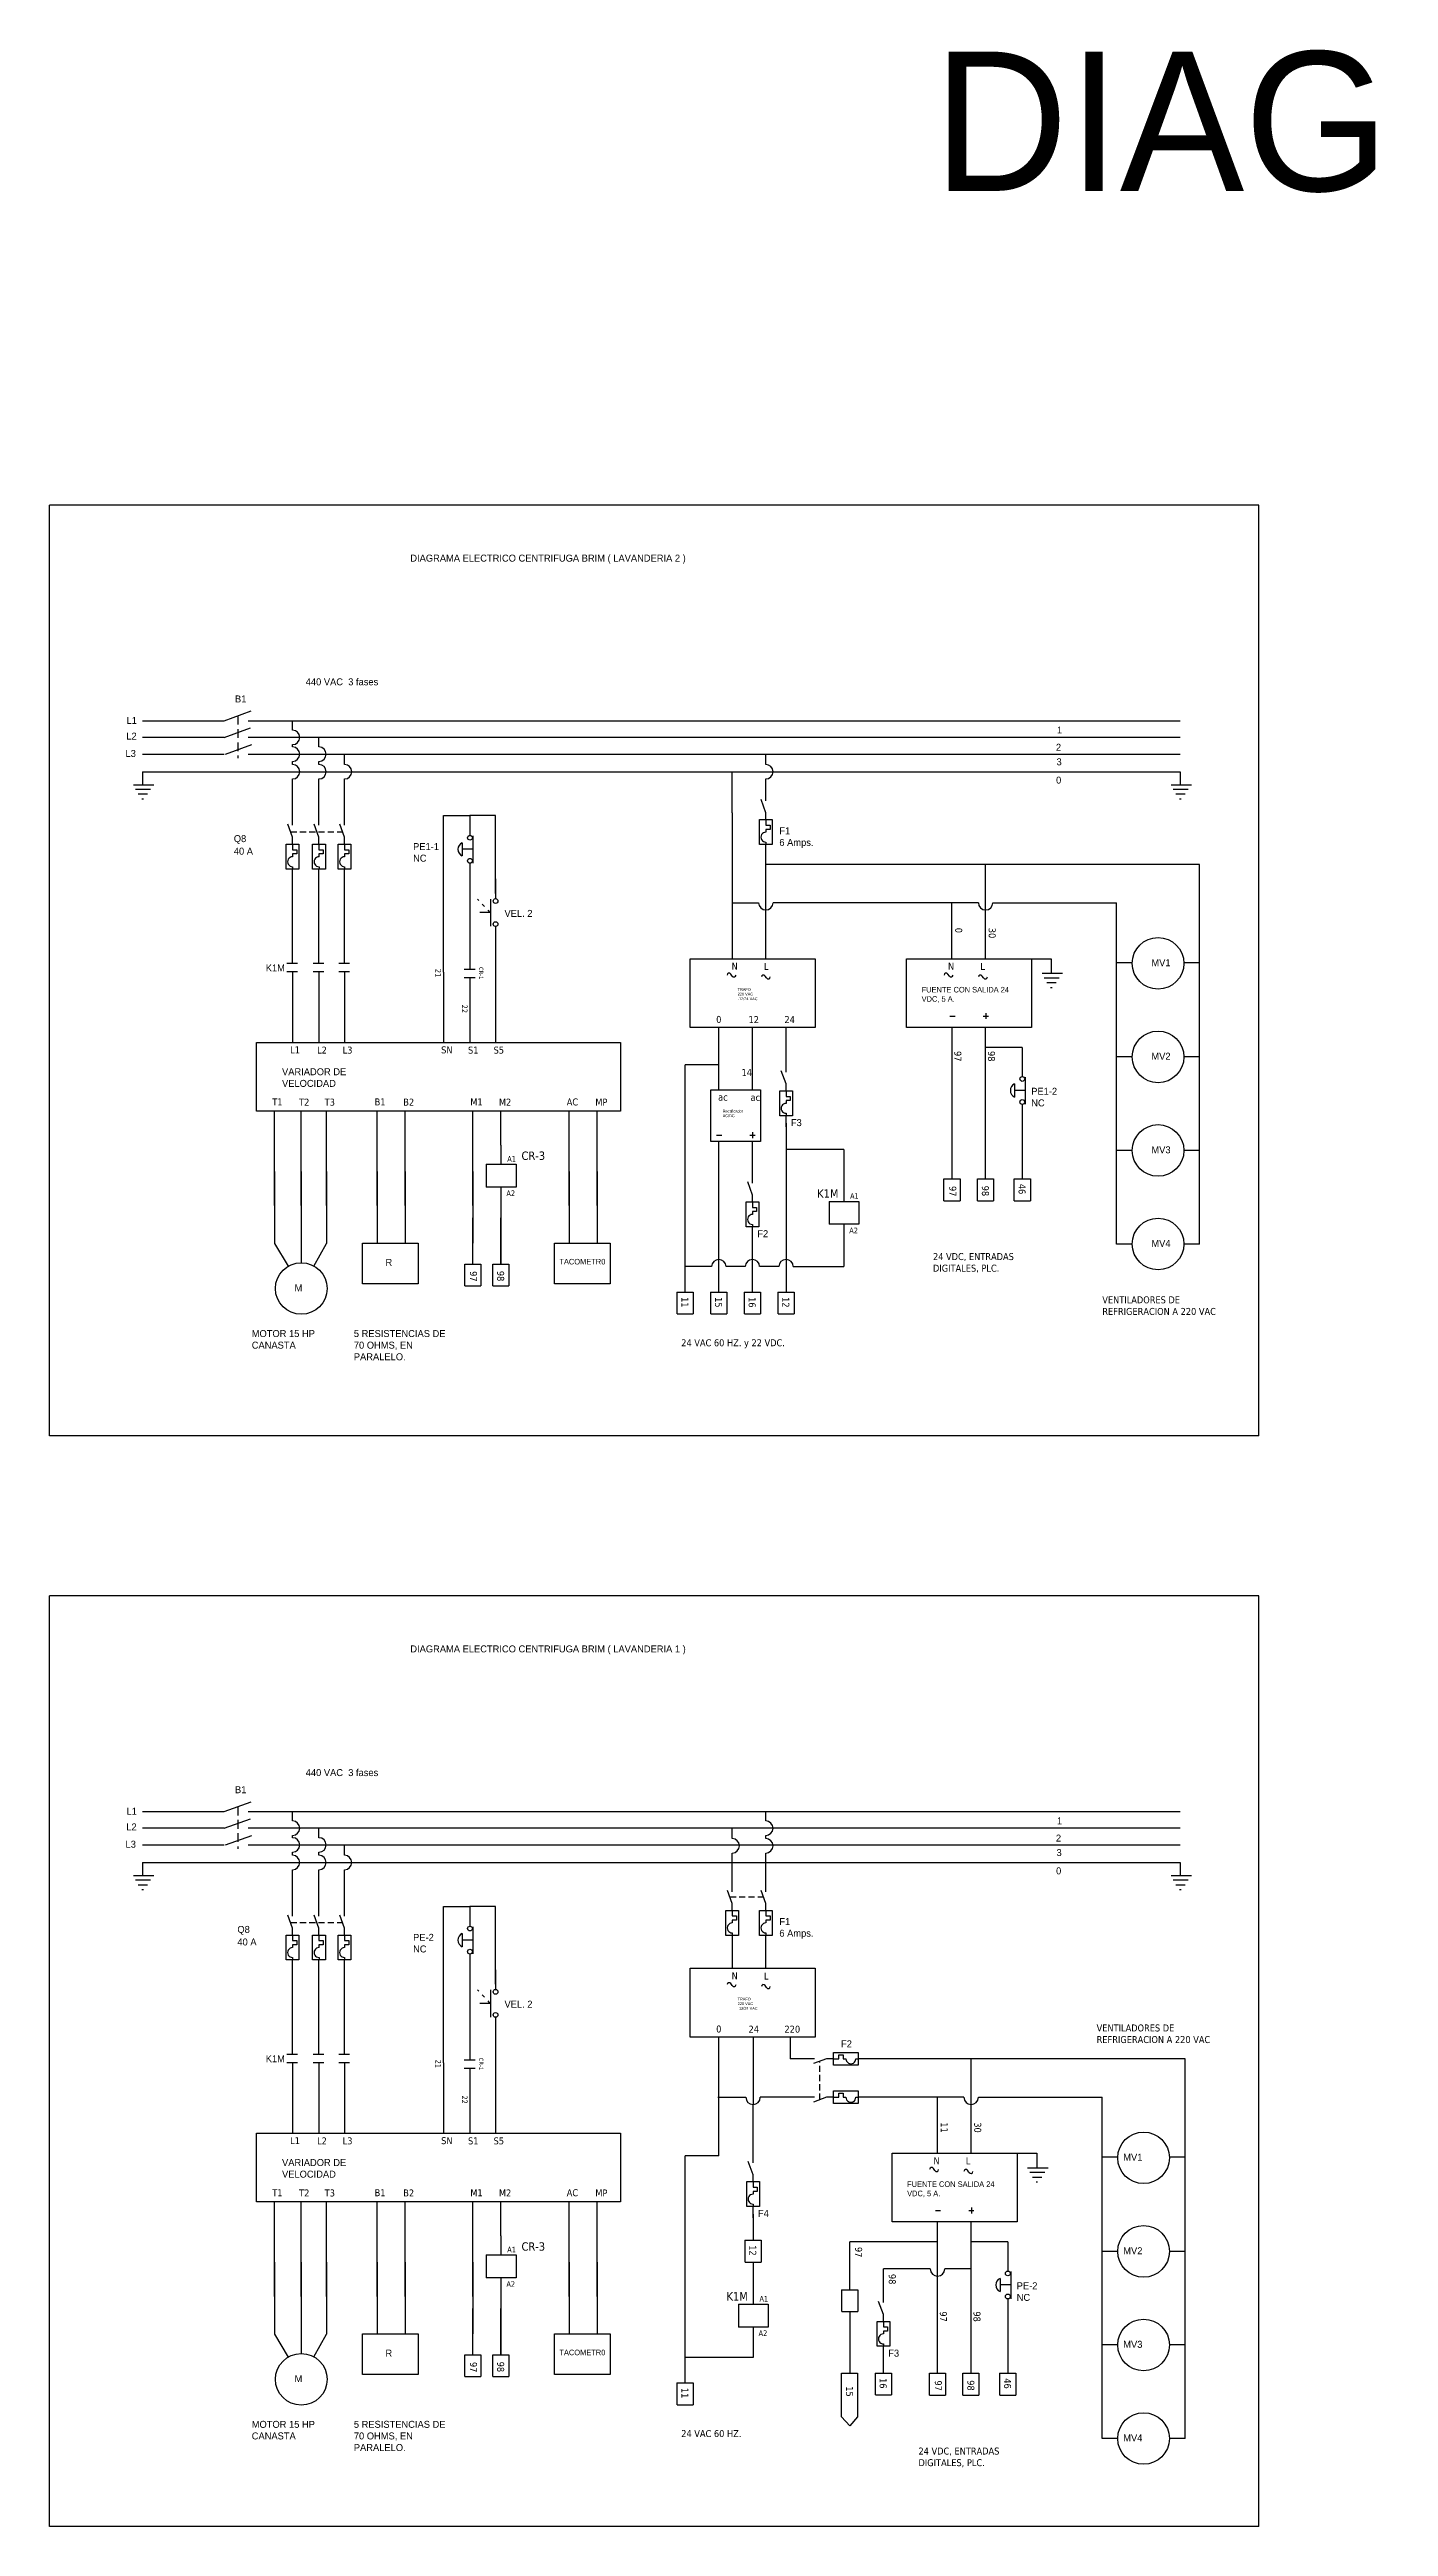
# Model space of a CAD drawing. Header units: millimetres. Extents: x 4746 to 6274, y 4328 to 5217.
# Drawn here: x 4746 to 5227, y 4328 to 5217 of the extents above; entities that cross this region are included whole.
import ezdxf
from ezdxf.enums import TextEntityAlignment as Align

# ---------------------------------------------------------------- set-up
doc = ezdxf.new("R2010")
doc.units = ezdxf.units.MM
doc.linetypes.add('ACAD_ISO03W100', pattern=[30, 12, -18])
doc.linetypes.add('LÍNEAS_OCULTAS2', pattern=[4.7625, 3.175, -1.5875])
doc.layers.add('0 @ 1', color=7, linetype='Continuous')
doc.layers.add('Capa1', color=7, linetype='LÍNEAS_OCULTAS2')
doc.styles.add('Tahoma', font='tahoma.ttf')

# ---------------------------------------------------------------- blocks, each defined once
blk = doc.blocks.new('*U23')
at = {"linetype": 'Continuous'}
for p, q in [((-1.5, 1.92), (-1.5, -1.92)), ((1.5, 1.92), (1.5, -1.92))]:
    blk.add_line(p, q, dxfattribs=at)
at = {"style": 'Tahoma'}
for tag, p in [('Descripción', (0, 8.73)), ('Diseñador de referencia', (-0.18, 3.37))]:
    blk.add_attdef(tag, text='', height=1.5, dxfattribs=at).set_placement(p, align=Align.CENTER)
at = {"linetype": 'Continuous', "style": 'Tahoma', "flags": 8}
blk.add_attdef('Terminal 1', text='', height=1.5, dxfattribs=at).set_placement((-3.17, -0.8), align=Align.TOP_RIGHT)
blk.add_attdef('Terminal 2', text='', height=1.5, dxfattribs=at).set_placement((3.17, -0.8), align=Align.TOP_LEFT)

msp = doc.modelspace()

# ---------------------------------------------------------------- linework, layer by layer
for p, q in [((4746.4, 4719.65), (4746.4, 5053.65)), ((5180.19, 5053.65), (4746.4, 5053.65)), ((5180.19, 4719.65), (5180.19, 5053.65)), ((4809.09, 4976.25), (4818.77, 4979.78)), ((4779.79, 4976.25), (4809.09, 4976.25)), ((4809.09, 4970.25), (4779.79, 4970.25)), ((4809.09, 4970.25), (4818.49, 4973.67)), ((4817.7, 4976.25), (5152.02, 4976.25)), ((5152.02, 4970.25), (4817.7, 4970.25)), ((4833.57, 4972.85), (4833.57, 4976.25)), ((4843.06, 4966.85), (4843.06, 4970.25)), ((4779.79, 4964.25), (4809.09, 4964.25)), ((4809.52, 4964.27), (4818.92, 4967.69)), ((4817.7, 4964.25), (5152.02, 4964.25)), ((4833.57, 4966.85), (4833.57, 4967.66)), ((4833.57, 4960.54), (4833.57, 4961.66)), ((4843.06, 4960.54), (4843.06, 4961.66)), ((4852.23, 4960.54), (4852.23, 4964.25)), ((5003.37, 4960.54), (5003.37, 4964.25)), ((4776.51, 4953.28), (4783.82, 4953.28)), ((4777.28, 4951.69), (4782.64, 4951.69)), ((4779.79, 4957.95), (5152.02, 4957.95)), ((4779.79, 4957.95), (4779.79, 4953.28)), ((4833.57, 4938.74), (4833.57, 4955.35)), ((4843.06, 4938.74), (4843.06, 4955.35)), ((4852.23, 4938.74), (4852.23, 4955.35)), ((4991.32, 4955.05), (4991.32, 4957.95)), ((4991.32, 4947.47), (4991.32, 4955.05)), ((5003.37, 4947.47), (5003.37, 4955.35)), ((5148.74, 4953.28), (5156.05, 4953.28)), ((5149.51, 4951.69), (5154.87, 4951.69)), ((5152.02, 4957.95), (5152.02, 4953.28)), ((4778.24, 4949.96), (4781.55, 4949.96)), ((4779.55, 4948.24), (4780.1, 4948.24)), ((4991.32, 4943.22), (4991.32, 4947.92)), ((4991.32, 4943.22), (4991.32, 4890.82)), ((5003.37, 4943.22), (5001.66, 4947.92)), ((5003.37, 4940.75), (5003.37, 4943.25)), ((5150.47, 4949.96), (5153.78, 4949.96)), ((5151.78, 4948.24), (5152.33, 4948.24)), ((4833.57, 4934.4), (4831.86, 4939.1)), ((4833.57, 4931.9), (4833.57, 4934.4)), ((4843.06, 4934.4), (4841.35, 4939.1)), ((4843.06, 4931.9), (4843.06, 4934.4)), ((4852.24, 4934.4), (4850.53, 4939.1)), ((4852.24, 4931.9), (4852.24, 4934.4)), ((4887.75, 4942.19), (4897.21, 4942.19)), ((4887.75, 4885.99), (4887.75, 4942.19)), ((4897.21, 4942.19), (4897.21, 4935.09)), ((4906.41, 4942.19), (4897.21, 4942.19)), ((4898.24, 4934.89), (4898.24, 4925.16)), ((4906.41, 4914.27), (4906.41, 4942.19)), ((5003.37, 4940.75), (5003.37, 4938.75)), ((5003.37, 4938.75), (5004.87, 4938.75)), ((5003.37, 4937.25), (5003.37, 4936.24)), ((5004.87, 4937.25), (5003.37, 4937.25)), ((5004.87, 4938.75), (5004.87, 4937.25)), ((4833.57, 4931.93), (4833.57, 4929.93)), ((4833.57, 4929.93), (4835.07, 4929.93)), ((4833.57, 4928.43), (4833.57, 4927.41)), ((4835.07, 4928.43), (4833.57, 4928.43)), ((4835.07, 4929.93), (4835.07, 4928.43)), ((4843.06, 4928.43), (4843.05, 4927.41)), ((4843.06, 4931.93), (4843.06, 4929.93)), ((4843.06, 4929.93), (4844.56, 4929.93)), ((4844.56, 4928.43), (4843.06, 4928.43)), ((4844.56, 4929.93), (4844.56, 4928.43)), ((4852.23, 4931.93), (4852.23, 4929.93)), ((4852.23, 4929.93), (4853.73, 4929.93)), ((4852.23, 4928.43), (4852.23, 4927.41)), ((4853.73, 4928.43), (4852.23, 4928.43)), ((4853.73, 4929.93), (4853.73, 4928.43)), ((4894.43, 4932.47), (4894.43, 4927.71)), ((4898.19, 4930.09), (4894.43, 4930.09)), ((4897.21, 4925.09), (4897.21, 4916.59)), ((5003.38, 4932.68), (5003.38, 4931.8)), ((5003.38, 4890.82), (5003.38, 4931.8)), ((4833.59, 4923.86), (4833.59, 4922.97)), ((4833.59, 4889.07), (4833.59, 4922.97)), ((4843.06, 4889.07), (4843.06, 4922.97)), ((4843.07, 4923.86), (4843.07, 4922.97)), ((4852.25, 4923.86), (4852.25, 4922.97)), ((4852.25, 4889.07), (4852.25, 4922.97)), ((4897.21, 4916.59), (4897.21, 4907.15)), ((4906.41, 4919.49), (4906.41, 4912.39)), ((5158.97, 4924.7), (5003.37, 4924.7)), ((5082.22, 4890.82), (5082.22, 4924.7)), ((5158.97, 4788.43), (5158.97, 4924.7)), ((4897.21, 4907.15), (4897.21, 4894.31)), ((4904.52, 4907.39), (4900.76, 4907.39)), ((4904.57, 4912.19), (4904.57, 4902.46)), ((4991.32, 4910.91), (5000.78, 4910.91)), ((5070.15, 4910.91), (5005.97, 4910.91)), ((5070.15, 4890.82), (5070.15, 4910.91)), ((5079.62, 4910.91), (5070.15, 4910.91)), ((5084.81, 4910.91), (5129.2, 4910.91)), ((5129.2, 4788.43), (5129.2, 4910.91)), ((4906.41, 4902.39), (4906.41, 4893.89)), ((4897.21, 4894.31), (4897.21, 4886.96)), ((4906.41, 4893.89), (4906.41, 4885.99)), ((5098.59, 4890.82), (5105.77, 4890.82)), ((5105.77, 4890.82), (5105.77, 4885.59)), ((5134.83, 4889.37), (5129.2, 4889.37)), ((5158.97, 4889.37), (5153.34, 4889.37)), ((4833.59, 4886.07), (4833.59, 4860.79)), ((4843.06, 4886.07), (4843.06, 4860.79)), ((4852.25, 4886.07), (4852.25, 4860.79)), ((4887.75, 4885.99), (4887.75, 4860.79)), ((4897.21, 4883.96), (4897.21, 4873.15)), ((4906.41, 4885.99), (4906.41, 4860.79)), ((4991.34, 4884.62), (4990.81, 4885.33)), ((5003.64, 4883.91), (5003.11, 4884.62)), ((5069.2, 4884.62), (5068.67, 4885.33)), ((5081.5, 4883.91), (5080.97, 4884.62)), ((5102.49, 4885.59), (5109.8, 4885.59)), ((5103.26, 4884), (5108.62, 4884)), ((5104.21, 4882.28), (5107.53, 4882.28)), ((5105.53, 4880.55), (5106.08, 4880.55)), ((4897.21, 4873.15), (4897.21, 4860.79)), ((4986.5, 4843.81), (4986.5, 4866.17)), ((4998.56, 4843.81), (4998.56, 4866.17)), ((5010.63, 4854.14), (5010.63, 4866.17)), ((5069.39, 4870.25), (5071.25, 4870.25)), ((5070.16, 4845.07), (5070.16, 4866.17)), ((5081.36, 4870.25), (5083.22, 4870.25)), ((5082.21, 4845.07), (5082.21, 4866.17)), ((5082.29, 4871.33), (5082.29, 4869.22)), ((5010.63, 4850.13), (5010.63, 4854.14)), ((5095.37, 4858.98), (5082.21, 4858.98)), ((5095.37, 4858.98), (5095.37, 4848.54)), ((5134.83, 4855.59), (5129.2, 4855.59)), ((5158.97, 4855.59), (5153.34, 4855.59)), ((4974.45, 4771.17), (4974.42, 4852.71)), ((4986.5, 4852.71), (4974.42, 4852.71)), ((5010.63, 4845.89), (5008.92, 4850.58)), ((5010.63, 4843.41), (5010.63, 4845.91)), ((5070.16, 4811.83), (5070.16, 4845.07)), ((5082.22, 4811.83), (5082.21, 4845.07)), ((5092.59, 4845.92), (5092.59, 4841.16)), ((5096.4, 4848.34), (5096.4, 4838.61)), ((4827.14, 4802.21), (4827.14, 4836.14)), ((4836.63, 4802.21), (4836.63, 4836.14)), ((4845.81, 4802.21), (4845.81, 4836.14)), ((4863.89, 4802.21), (4863.89, 4836.14)), ((4873.99, 4802.21), (4873.99, 4836.14)), ((4898.21, 4802.21), (4898.21, 4836.14)), ((4908.31, 4823.93), (4908.31, 4836.14)), ((4932.79, 4802.21), (4932.79, 4836.14)), ((4942.89, 4802.21), (4942.89, 4836.14)), ((5010.63, 4843.41), (5010.63, 4841.41)), ((5010.63, 4841.41), (5012.13, 4841.41)), ((5010.63, 4839.91), (5010.63, 4838.9)), ((5012.13, 4839.91), (5010.63, 4839.91)), ((5012.13, 4841.41), (5012.13, 4839.91)), ((5096.35, 4843.54), (5092.59, 4843.54)), ((5095.37, 4838.54), (5095.37, 4811.83)), ((4985.66, 4827.48), (4987.52, 4827.48)), ((4997.63, 4827.48), (4999.48, 4827.48)), ((4998.56, 4828.55), (4998.56, 4826.45)), ((5010.63, 4830.45), (5010.63, 4834.46)), ((5010.63, 4831.75), (5010.63, 4771.17)), ((5010.64, 4835.34), (5010.64, 4834.46)), ((4908.31, 4823.93), (4908.31, 4817.08)), ((4986.51, 4771.17), (4986.48, 4825.23)), ((4998.56, 4814.27), (4998.56, 4825.23)), ((5031.31, 4822.38), (5010.63, 4822.38)), ((5031.31, 4822.38), (5031.31, 4810.59)), ((5134.83, 4822.01), (5129.2, 4822.01)), ((5158.97, 4822.01), (5153.34, 4822.01)), ((4827.14, 4814.51), (4827.14, 4788.64)), ((4836.63, 4814.51), (4836.63, 4788.64)), ((4845.81, 4814.51), (4845.81, 4788.64)), ((4863.89, 4814.51), (4863.89, 4788.78)), ((4873.99, 4814.51), (4873.99, 4788.78)), ((4898.21, 4814.51), (4898.21, 4788.78)), ((4903.07, 4817.08), (4913.75, 4817.08)), ((4903.07, 4817.08), (4903.07, 4808.84)), ((4913.75, 4817.08), (4913.75, 4808.84)), ((4932.79, 4814.51), (4932.79, 4788.78)), ((4942.89, 4814.51), (4942.89, 4788.78)), ((4998.56, 4806.02), (4996.85, 4810.72)), ((4998.56, 4810.26), (4998.56, 4814.27)), ((5031.31, 4810.59), (5031.31, 4803.74)), ((5067.28, 4811.83), (5072.96, 4811.83)), ((5067.28, 4803.99), (5067.28, 4811.83)), ((5067.28, 4811.83), (5073.04, 4811.83)), ((5073.04, 4811.83), (5073.04, 4803.99)), ((5079.27, 4811.83), (5085.03, 4811.83)), ((5079.27, 4803.99), (5079.27, 4811.83)), ((5079.27, 4811.83), (5085.03, 4811.83)), ((5085.03, 4811.83), (5085.03, 4803.99)), ((5092.42, 4811.83), (5098.18, 4811.83)), ((5092.49, 4803.99), (5092.49, 4811.83)), ((5092.49, 4811.83), (5098.26, 4811.83)), ((5098.26, 4811.83), (5098.26, 4803.99)), ((4913.75, 4808.84), (4903.07, 4808.84)), ((4908.31, 4808.84), (4908.31, 4801.98)), ((4908.31, 4801.98), (4908.31, 4781.26)), ((4998.56, 4803.55), (4998.56, 4806.05)), ((4998.56, 4803.55), (4998.56, 4801.55)), ((4998.56, 4801.55), (5000.06, 4801.55)), ((5000.06, 4801.55), (5000.06, 4800.05)), ((5026.08, 4803.74), (5036.76, 4803.74)), ((5026.08, 4803.74), (5026.08, 4795.5)), ((5036.76, 4803.74), (5036.76, 4795.5)), ((5067.28, 4803.99), (5073.04, 4803.99)), ((5079.27, 4803.99), (5085.03, 4803.99)), ((5092.49, 4803.99), (5098.26, 4803.99)), ((4898.21, 4781.26), (4898.21, 4797.89)), ((4908.32, 4781.26), (4908.32, 4797.89)), ((4998.56, 4800.05), (4998.56, 4799.03)), ((5000.06, 4800.05), (4998.56, 4800.05)), ((4998.56, 4790.59), (4998.56, 4794.6)), ((4998.57, 4771.17), (4998.56, 4793.25)), ((4998.57, 4795.47), (4998.57, 4794.59)), ((5036.76, 4795.5), (5026.08, 4795.5)), ((5031.31, 4795.5), (5031.31, 4788.65)), ((4827.14, 4788.64), (4832, 4780.43)), ((4836.63, 4788.64), (4836.66, 4781.72)), ((4841.24, 4780.53), (4845.81, 4788.64)), ((4858.65, 4788.78), (4878.58, 4788.78)), ((4858.65, 4774.15), (4858.65, 4788.78)), ((4878.58, 4788.78), (4878.58, 4774.15)), ((4927.55, 4788.78), (4947.48, 4788.78)), ((4927.55, 4774.15), (4927.55, 4788.78)), ((4947.48, 4788.78), (4947.48, 4774.15)), ((5031.31, 4788.65), (5031.31, 4780.31)), ((5134.83, 4788.43), (5129.2, 4788.43)), ((5158.97, 4788.43), (5153.34, 4788.43)), ((4878.58, 4774.15), (4858.65, 4774.15)), ((4895.33, 4781.26), (4901.02, 4781.26)), ((4895.33, 4773.43), (4895.33, 4781.26)), ((4895.33, 4781.26), (4901.09, 4781.26)), ((4901.09, 4781.26), (4901.09, 4773.43)), ((4905.37, 4781.26), (4911.13, 4781.26)), ((4905.37, 4773.43), (4905.37, 4781.26)), ((4905.37, 4781.26), (4911.13, 4781.26)), ((4911.13, 4781.26), (4911.13, 4773.43)), ((4947.48, 4774.15), (4927.55, 4774.15)), ((4983.91, 4780.31), (4974.45, 4780.31)), ((4995.97, 4780.31), (4989.09, 4780.31)), ((5008.03, 4780.31), (5001.16, 4780.31)), ((5013.22, 4780.31), (5031.31, 4780.31)), ((4895.33, 4773.43), (4901.09, 4773.43)), ((4905.37, 4773.43), (4911.13, 4773.43)), ((4971.49, 4771.17), (4977.25, 4771.17)), ((4971.56, 4763.33), (4971.56, 4771.17)), ((4971.56, 4771.17), (4977.32, 4771.17)), ((4977.32, 4771.17), (4977.32, 4763.33)), ((4983.54, 4771.17), (4989.31, 4771.17)), ((4983.62, 4763.33), (4983.62, 4771.17)), ((4983.62, 4771.17), (4989.38, 4771.17)), ((4989.38, 4771.17), (4989.38, 4763.33)), ((4995.6, 4771.17), (5001.37, 4771.17)), ((4995.68, 4763.33), (4995.68, 4771.17)), ((4995.68, 4771.17), (5001.44, 4771.17)), ((5001.44, 4771.17), (5001.44, 4763.33)), ((5007.68, 4771.17), (5013.44, 4771.17)), ((5007.75, 4763.33), (5007.75, 4771.17)), ((5007.75, 4771.17), (5013.51, 4771.17)), ((5013.51, 4771.17), (5013.51, 4763.33)), ((4971.56, 4763.33), (4977.32, 4763.33)), ((4983.62, 4763.33), (4989.38, 4763.33)), ((4995.68, 4763.33), (5001.44, 4763.33)), ((5007.75, 4763.33), (5013.51, 4763.33)), ((5180.19, 4719.65), (4746.4, 4719.65)), ((4746.4, 4328.17), (4746.4, 4662.17)), ((5180.19, 4662.17), (4746.4, 4662.17)), ((5180.19, 4328.17), (5180.19, 4662.17)), ((4809.09, 4584.77), (4818.77, 4588.29)), ((4779.79, 4584.77), (4809.09, 4584.77)), ((4809.09, 4578.77), (4779.79, 4578.77)), ((4809.09, 4578.77), (4818.49, 4582.19)), ((4817.7, 4584.77), (5152.02, 4584.77)), ((5152.02, 4578.77), (4817.7, 4578.77)), ((4833.57, 4581.36), (4833.57, 4584.77)), ((4843.06, 4575.36), (4843.06, 4578.77)), ((4991.3, 4575.06), (4991.3, 4578.77)), ((5003.37, 4581.36), (5003.37, 4584.77)), ((4779.79, 4572.77), (4809.09, 4572.77)), ((4809.52, 4572.78), (4818.92, 4576.2)), ((4817.7, 4572.77), (5152.02, 4572.77)), ((4833.57, 4575.36), (4833.57, 4576.17)), ((4833.57, 4569.06), (4833.57, 4570.17)), ((4843.06, 4569.06), (4843.06, 4570.17)), ((4852.23, 4569.06), (4852.23, 4572.77)), ((4991.3, 4555.99), (4991.3, 4569.87)), ((5003.37, 4575.06), (5003.37, 4576.17)), ((5003.37, 4555.99), (5003.37, 4569.87)), ((4776.51, 4561.79), (4783.82, 4561.79)), ((4779.79, 4566.46), (5152.02, 4566.46)), ((4779.79, 4566.46), (4779.79, 4561.79)), ((4833.57, 4547.25), (4833.57, 4563.87)), ((4843.06, 4547.25), (4843.06, 4563.87)), ((4852.23, 4547.25), (4852.23, 4563.87)), ((5148.74, 4561.79), (5156.05, 4561.79)), ((5152.02, 4566.46), (5152.02, 4561.79)), ((4777.28, 4560.2), (4782.64, 4560.2)), ((4778.24, 4558.48), (4781.55, 4558.48)), ((4779.55, 4556.76), (4780.1, 4556.76)), ((4991.3, 4551.74), (4989.59, 4556.44)), ((4991.3, 4549.27), (4991.3, 4551.77)), ((5003.37, 4551.74), (5001.66, 4556.44)), ((5003.37, 4549.27), (5003.37, 4551.77)), ((5149.51, 4560.2), (5154.87, 4560.2)), ((5150.47, 4558.48), (5153.78, 4558.48)), ((5151.78, 4556.76), (5152.33, 4556.76)), ((4833.57, 4542.91), (4831.86, 4547.61)), ((4833.57, 4540.41), (4833.57, 4542.91)), ((4843.06, 4542.91), (4841.35, 4547.61)), ((4843.06, 4540.41), (4843.06, 4542.91)), ((4852.24, 4542.91), (4850.53, 4547.61)), ((4852.24, 4540.41), (4852.24, 4542.91)), ((4887.75, 4550.7), (4897.21, 4550.7)), ((4887.75, 4494.51), (4887.75, 4550.7)), ((4897.21, 4550.7), (4897.21, 4543.61)), ((4906.41, 4550.7), (4897.21, 4550.7)), ((4898.24, 4543.41), (4898.24, 4533.68)), ((4906.41, 4522.79), (4906.41, 4550.7)), ((4991.3, 4549.27), (4991.3, 4547.27)), ((4991.3, 4547.27), (4992.8, 4547.27)), ((4991.3, 4545.77), (4991.3, 4544.75)), ((4992.8, 4545.77), (4991.3, 4545.77)), ((4992.8, 4547.27), (4992.8, 4545.77)), ((5003.37, 4549.27), (5003.37, 4547.27)), ((5003.37, 4547.27), (5004.87, 4547.27)), ((5003.37, 4545.77), (5003.37, 4544.75)), ((5004.87, 4545.77), (5003.37, 4545.77)), ((5004.87, 4547.27), (5004.87, 4545.77)), ((4833.57, 4540.44), (4833.57, 4538.44)), ((4833.57, 4538.44), (4835.07, 4538.44)), ((4833.57, 4536.94), (4833.57, 4535.93)), ((4835.07, 4536.94), (4833.57, 4536.94)), ((4835.07, 4538.44), (4835.07, 4536.94)), ((4843.06, 4536.94), (4843.05, 4535.93)), ((4843.06, 4540.44), (4843.06, 4538.44)), ((4843.06, 4538.44), (4844.56, 4538.44)), ((4844.56, 4536.94), (4843.06, 4536.94)), ((4844.56, 4538.44), (4844.56, 4536.94)), ((4852.23, 4540.44), (4852.23, 4538.44)), ((4852.23, 4538.44), (4853.73, 4538.44)), ((4852.23, 4536.94), (4852.23, 4535.93)), ((4853.73, 4536.94), (4852.23, 4536.94)), ((4853.73, 4538.44), (4853.73, 4536.94)), ((4894.43, 4540.99), (4894.43, 4536.23)), ((4898.19, 4538.61), (4894.43, 4538.61)), ((4991.32, 4541.2), (4991.32, 4540.32)), ((4991.32, 4540.32), (4991.32, 4528.49)), ((5003.38, 4541.2), (5003.38, 4540.32)), ((5003.38, 4528.49), (5003.38, 4540.32)), ((4833.59, 4532.37), (4833.59, 4531.49)), ((4833.59, 4497.59), (4833.59, 4531.49)), ((4843.06, 4497.59), (4843.06, 4531.49)), ((4843.07, 4532.37), (4843.07, 4531.49)), ((4852.25, 4532.37), (4852.25, 4531.49)), ((4852.25, 4497.59), (4852.25, 4531.49)), ((4897.21, 4533.61), (4897.21, 4525.11)), ((4897.21, 4525.11), (4897.21, 4515.67)), ((4906.41, 4528), (4906.41, 4520.91)), ((4904.57, 4520.71), (4904.57, 4510.98)), ((4991.34, 4522.29), (4990.81, 4523)), ((5003.64, 4521.58), (5003.11, 4522.29)), ((4897.21, 4515.67), (4897.21, 4502.83)), ((4904.52, 4515.91), (4900.76, 4515.91)), ((4906.41, 4510.91), (4906.41, 4502.41)), ((4897.21, 4502.83), (4897.21, 4495.48)), ((4906.41, 4502.41), (4906.41, 4494.51)), ((4986.5, 4461.22), (4986.5, 4503.83)), ((4998.79, 4503.83), (4998.79, 4479.46)), ((5012.08, 4503.83), (5012.08, 4496)), ((4833.59, 4494.59), (4833.59, 4469.31)), ((4843.06, 4494.59), (4843.06, 4469.31)), ((4852.25, 4494.59), (4852.25, 4469.31)), ((4887.75, 4494.51), (4887.75, 4469.31)), ((4897.21, 4492.48), (4897.21, 4481.67)), ((4906.41, 4494.51), (4906.41, 4469.31)), ((5016.85, 4496), (5012.08, 4496)), ((5020.86, 4496), (5016.85, 4496)), ((5025.11, 4496), (5020.41, 4494.29)), ((5027.58, 4496), (5025.08, 4496)), ((5027.58, 4495.99), (5029.58, 4495.99)), ((5029.58, 4497.49), (5031.08, 4497.49)), ((5029.58, 4495.99), (5029.58, 4497.49)), ((5031.08, 4497.49), (5031.08, 4495.99)), ((5031.08, 4495.99), (5032.1, 4495.99)), ((5035.65, 4496.01), (5036.53, 4496.01)), ((5040.54, 4496), (5036.53, 4496)), ((5153.77, 4496), (5040.54, 4496)), ((5077.01, 4462.12), (5077.01, 4496)), ((5153.77, 4359.73), (5153.77, 4496)), ((4897.21, 4481.67), (4897.21, 4469.31)), ((4986.11, 4482.21), (4996.2, 4482.21)), ((5016.85, 4482.21), (5001.39, 4482.21)), ((5020.86, 4482.21), (5016.85, 4482.21)), ((5025.11, 4482.21), (5020.41, 4480.5)), ((5027.58, 4482.21), (5025.08, 4482.21)), ((5027.58, 4482.2), (5029.58, 4482.2)), ((5029.58, 4483.7), (5031.08, 4483.7)), ((5029.58, 4482.2), (5029.58, 4483.7)), ((5031.08, 4483.7), (5031.08, 4482.2)), ((5031.08, 4482.2), (5032.1, 4482.2)), ((5035.65, 4482.22), (5036.53, 4482.22)), ((5040.54, 4482.21), (5036.53, 4482.21)), ((5064.95, 4482.21), (5040.54, 4482.21)), ((5064.95, 4462.12), (5064.95, 4482.21)), ((5074.42, 4482.21), (5064.95, 4482.21)), ((5079.61, 4482.21), (5123.99, 4482.21)), ((5123.99, 4359.73), (5123.99, 4482.21)), ((4998.79, 4462.66), (4998.79, 4479.69)), ((4998.79, 4458.65), (4998.79, 4462.66)), ((4974.45, 4379.68), (4974.42, 4461.22)), ((4986.5, 4461.22), (4974.42, 4461.22)), ((4998.79, 4454.4), (4997.08, 4459.1)), ((4998.79, 4451.93), (4998.79, 4454.43)), ((5064, 4455.92), (5063.47, 4456.63)), ((5076.3, 4455.21), (5075.77, 4455.92)), ((5093.39, 4462.12), (5100.57, 4462.12)), ((5097.28, 4456.88), (5104.6, 4456.88)), ((5098.06, 4455.3), (5103.42, 4455.3)), ((5100.57, 4462.12), (5100.57, 4456.88)), ((5129.63, 4460.67), (5123.99, 4460.67)), ((5153.77, 4460.67), (5148.14, 4460.67)), ((4998.79, 4451.93), (4998.79, 4449.93)), ((4998.79, 4449.93), (5000.29, 4449.93)), ((4998.79, 4448.43), (4998.79, 4447.41)), ((5000.29, 4448.43), (4998.79, 4448.43)), ((5000.29, 4449.93), (5000.29, 4448.43)), ((5099.01, 4453.57), (5102.33, 4453.57)), ((5100.33, 4451.85), (5100.87, 4451.85)), ((4827.14, 4410.72), (4827.14, 4444.66)), ((4836.63, 4410.72), (4836.63, 4444.66)), ((4845.81, 4410.72), (4845.81, 4444.66)), ((4863.89, 4410.72), (4863.89, 4444.66)), ((4873.99, 4410.72), (4873.99, 4444.66)), ((4898.21, 4410.72), (4898.21, 4444.66)), ((4908.31, 4432.45), (4908.31, 4444.66)), ((4932.79, 4410.72), (4932.79, 4444.66)), ((4942.89, 4410.72), (4942.89, 4444.66)), ((4998.79, 4438.97), (4998.79, 4442.98)), ((4998.79, 4440.27), (4998.79, 4430.9)), ((4998.8, 4443.86), (4998.8, 4442.98)), ((5064.19, 4441.54), (5066.05, 4441.54)), ((5064.96, 4416.37), (5064.96, 4437.46)), ((5076.16, 4441.54), (5078.01, 4441.54)), ((5077.01, 4416.37), (5077.01, 4437.46)), ((5077.09, 4442.62), (5077.09, 4440.51)), ((4908.31, 4432.45), (4908.31, 4425.6)), ((4995.84, 4430.9), (5001.6, 4430.9)), ((4995.91, 4423.06), (4995.91, 4430.9)), ((4995.91, 4430.9), (5001.68, 4430.9)), ((5001.68, 4430.9), (5001.68, 4423.06)), ((5033.48, 4413.11), (5033.47, 4430.28)), ((5064.96, 4430.28), (5033.47, 4430.28)), ((5090.17, 4430.28), (5077.01, 4430.28)), ((5090.17, 4430.28), (5090.17, 4419.83)), ((4827.14, 4423.02), (4827.14, 4397.15)), ((4836.63, 4423.02), (4836.63, 4397.15)), ((4845.81, 4423.02), (4845.81, 4397.15)), ((4863.89, 4423.02), (4863.89, 4397.3)), ((4873.99, 4423.02), (4873.99, 4397.3)), ((4898.21, 4423.02), (4898.21, 4397.3)), ((4903.07, 4425.6), (4913.75, 4425.6)), ((4903.07, 4425.6), (4903.07, 4417.35)), ((4913.75, 4425.6), (4913.75, 4417.35)), ((4932.79, 4423.02), (4932.79, 4397.3)), ((4942.89, 4423.02), (4942.89, 4397.3)), ((4995.91, 4423.06), (5001.68, 4423.06)), ((4998.79, 4423.06), (4998.79, 4407.95)), ((5045.55, 4412.51), (5045.54, 4420.6)), ((5062.36, 4420.6), (5045.54, 4420.6)), ((5077.01, 4420.6), (5067.55, 4420.6)), ((5091.2, 4419.64), (5091.2, 4409.9)), ((5129.63, 4426.89), (5123.99, 4426.89)), ((5153.77, 4426.89), (5148.14, 4426.89)), ((4913.75, 4417.35), (4903.07, 4417.35)), ((4908.31, 4417.35), (4908.31, 4410.5)), ((4908.31, 4410.5), (4908.31, 4389.78)), ((5030.51, 4413.11), (5036.28, 4413.11)), ((5030.59, 4405.27), (5030.59, 4413.11)), ((5030.59, 4413.11), (5036.35, 4413.11)), ((5036.35, 4413.11), (5036.35, 4405.27)), ((5045.55, 4408.5), (5045.55, 4412.51)), ((5064.96, 4383.13), (5064.96, 4416.37)), ((5077.02, 4383.13), (5077.01, 4416.37)), ((5087.38, 4417.21), (5087.38, 4412.45)), ((5091.15, 4414.83), (5087.38, 4414.83)), ((5090.17, 4409.83), (5090.17, 4383.13)), ((4898.21, 4389.78), (4898.21, 4406.4)), ((4908.32, 4389.78), (4908.32, 4406.4)), ((4993.55, 4407.95), (5004.24, 4407.95)), ((4993.55, 4407.95), (4993.55, 4399.71)), ((5004.24, 4407.95), (5004.24, 4399.71)), ((5030.59, 4405.27), (5036.35, 4405.27)), ((5033.48, 4405.27), (5033.48, 4383.23)), ((5045.55, 4404.26), (5043.84, 4408.95)), ((5045.54, 4401.78), (5045.54, 4399.78)), ((5045.55, 4401.78), (5045.55, 4404.28)), ((4827.14, 4397.15), (4832, 4388.95)), ((4836.63, 4397.15), (4836.66, 4390.23)), ((4841.24, 4389.04), (4845.81, 4397.15)), ((4858.65, 4397.3), (4878.58, 4397.3)), ((4858.65, 4382.66), (4858.65, 4397.3)), ((4878.58, 4397.3), (4878.58, 4382.66)), ((4927.55, 4397.3), (4947.48, 4397.3)), ((4927.55, 4382.66), (4927.55, 4397.3)), ((4947.48, 4397.3), (4947.48, 4382.66)), ((5004.24, 4399.71), (4993.55, 4399.71)), ((4998.79, 4399.71), (4998.79, 4392.85)), ((4998.79, 4392.85), (4998.79, 4388.83)), ((5045.54, 4399.78), (5047.04, 4399.78)), ((5045.54, 4398.28), (5045.54, 4397.27)), ((5047.04, 4398.28), (5045.54, 4398.28)), ((5045.55, 4388.82), (5045.55, 4392.83)), ((5045.56, 4393.71), (5045.56, 4392.83)), ((5047.04, 4399.78), (5047.04, 4398.28)), ((5129.63, 4393.31), (5123.99, 4393.31)), ((5153.77, 4393.31), (5148.14, 4393.31)), ((4878.58, 4382.66), (4858.65, 4382.66)), ((4895.33, 4389.78), (4901.02, 4389.78)), ((4895.33, 4381.94), (4895.33, 4389.78)), ((4895.33, 4389.78), (4901.09, 4389.78)), ((4901.09, 4389.78), (4901.09, 4381.94)), ((4905.37, 4389.78), (4911.13, 4389.78)), ((4905.37, 4381.94), (4905.37, 4389.78)), ((4905.37, 4389.78), (4911.13, 4389.78)), ((4911.13, 4389.78), (4911.13, 4381.94)), ((4947.48, 4382.66), (4927.55, 4382.66)), ((4998.79, 4388.83), (4974.45, 4388.83)), ((5030.53, 4367.46), (5030.53, 4383.23)), ((5030.53, 4383.23), (5036.29, 4383.23)), ((5036.29, 4383.23), (5036.29, 4367.46)), ((5042.59, 4383.23), (5048.35, 4383.23)), ((5042.66, 4375.39), (5042.66, 4383.23)), ((5042.66, 4383.23), (5048.42, 4383.23)), ((5045.54, 4383.23), (5045.54, 4391.48)), ((5048.42, 4383.23), (5048.42, 4375.39)), ((5062.07, 4383.13), (5067.76, 4383.13)), ((5062.07, 4375.29), (5062.07, 4383.13)), ((5062.07, 4383.13), (5067.84, 4383.13)), ((5067.84, 4383.13), (5067.84, 4375.29)), ((5074.07, 4383.13), (5079.83, 4383.13)), ((5074.07, 4375.29), (5074.07, 4383.13)), ((5074.07, 4383.13), (5079.83, 4383.13)), ((5079.83, 4383.13), (5079.83, 4375.29)), ((5087.22, 4383.13), (5092.98, 4383.13)), ((5087.29, 4375.29), (5087.29, 4383.13)), ((5087.29, 4383.13), (5093.06, 4383.13)), ((5093.06, 4383.13), (5093.06, 4375.29)), ((4895.33, 4381.94), (4901.09, 4381.94)), ((4905.37, 4381.94), (4911.13, 4381.94)), ((4971.49, 4379.68), (4977.25, 4379.68)), ((4971.56, 4371.85), (4971.56, 4379.68)), ((4971.56, 4379.68), (4977.32, 4379.68)), ((4977.32, 4379.68), (4977.32, 4371.85)), ((5042.66, 4375.39), (5048.42, 4375.39)), ((5062.07, 4375.29), (5067.84, 4375.29)), ((5074.07, 4375.29), (5079.83, 4375.29)), ((5087.29, 4375.29), (5093.06, 4375.29)), ((4971.56, 4371.85), (4977.32, 4371.85)), ((5033.48, 4364.33), (5030.53, 4367.46)), ((5036.29, 4367.46), (5033.48, 4364.33)), ((5129.63, 4359.73), (5123.99, 4359.73)), ((5153.77, 4359.73), (5148.14, 4359.73)), ((5180.19, 4328.17), (4746.4, 4328.17))]:
    msp.add_line(p, q)
at = {"linetype": 'ACAD_ISO03W100', "ltscale": 0.1}
for p, q in [((4904.52, 4907.39), (4899.98, 4912.2)), ((4904.52, 4515.91), (4899.98, 4520.72))]:
    msp.add_line(p, q, dxfattribs=at)
for points in [[(5001.09, 4940.75), (5005.65, 4940.75), (5005.65, 4931.8), (5001.09, 4931.8)], [(4831.29, 4931.93), (4835.85, 4931.93), (4835.85, 4922.98), (4831.29, 4922.98)], [(4840.78, 4931.93), (4845.34, 4931.93), (4845.34, 4922.98), (4840.78, 4922.98)], [(4849.95, 4931.93), (4854.51, 4931.93), (4854.51, 4922.98), (4849.95, 4922.98)], [(4976.22, 4890.82), (5021.07, 4890.82), (5021.07, 4866.17), (4976.22, 4866.17)], [(5053.85, 4890.82), (5098.7, 4890.82), (5098.7, 4866.17), (5053.85, 4866.17)], [(4820.63, 4860.79), (4951.25, 4860.79), (4951.25, 4836.14), (4820.63, 4836.14)], [(4983.63, 4843.81), (5001.47, 4843.81), (5001.47, 4825.23), (4983.63, 4825.23)], [(5008.35, 4843.41), (5012.91, 4843.41), (5012.91, 4834.46), (5008.35, 4834.46)], [(4996.28, 4803.55), (5000.84, 4803.55), (5000.84, 4794.6), (4996.28, 4794.6)], [(4989.02, 4549.27), (4993.58, 4549.27), (4993.58, 4540.32), (4989.02, 4540.32)], [(5001.09, 4549.27), (5005.65, 4549.27), (5005.65, 4540.32), (5001.09, 4540.32)], [(4831.29, 4540.44), (4835.85, 4540.44), (4835.85, 4531.49), (4831.29, 4531.49)], [(4840.78, 4540.44), (4845.34, 4540.44), (4845.34, 4531.49), (4840.78, 4531.49)], [(4849.95, 4540.44), (4854.51, 4540.44), (4854.51, 4531.49), (4849.95, 4531.49)], [(4976.22, 4528.49), (5021.07, 4528.49), (5021.07, 4503.83), (4976.22, 4503.83)], [(5027.58, 4493.71), (5027.58, 4498.27), (5036.53, 4498.27), (5036.53, 4493.71)], [(5027.58, 4479.92), (5027.58, 4484.48), (5036.53, 4484.48), (5036.53, 4479.92)], [(4820.63, 4469.31), (4951.25, 4469.31), (4951.25, 4444.66), (4820.63, 4444.66)], [(5048.65, 4462.12), (5093.5, 4462.12), (5093.5, 4437.46), (5048.65, 4437.46)], [(4996.51, 4451.93), (5001.07, 4451.93), (5001.07, 4442.98), (4996.51, 4442.98)], [(5043.26, 4401.78), (5047.82, 4401.78), (5047.82, 4392.83), (5043.26, 4392.83)]]:
    msp.add_lwpolyline(points, close=True)
for centre, radius in [((4897.21, 4934.23), 0.86), ((4897.21, 4925.95), 0.86), ((4906.41, 4911.53), 0.86), ((4906.41, 4903.25), 0.86), ((5144.08, 4889.17), 9.26), ((5144.08, 4855.59), 9.26), ((5095.37, 4847.68), 0.86), ((5095.37, 4839.4), 0.86), ((5144.08, 4822.01), 9.26), ((5144.08, 4788.43), 9.26), ((4836.7, 4772.46), 9.26), ((4897.21, 4542.75), 0.86), ((4897.21, 4534.47), 0.86), ((4906.41, 4520.05), 0.86), ((4906.41, 4511.77), 0.86), ((5138.88, 4460.46), 9.26), ((5138.88, 4426.89), 9.26), ((5090.17, 4418.97), 0.86), ((5090.17, 4410.69), 0.86), ((5138.88, 4393.31), 9.26), ((4836.7, 4380.98), 9.26), ((5138.88, 4359.73), 9.26)]:
    msp.add_circle(centre, radius)
for centre, radius, start, end in [((4833.57, 4970.25), 2.59, 270, 90), ((4833.57, 4964.25), 2.59, 270, 90), ((4833.57, 4957.95), 2.59, 270, 90), ((4843.06, 4964.25), 2.59, 270, 90), ((4843.06, 4957.95), 2.59, 270, 90), ((4852.23, 4957.95), 2.59, 270, 90), ((5003.37, 4957.95), 2.59, 270, 90), ((5003.38, 4934.46), 1.78, 89.83778, 270.15027), ((4833.58, 4925.63), 1.78, 89.83778, 270.15027), ((4843.07, 4925.63), 1.78, 89.83778, 270.15027), ((4852.24, 4925.63), 1.78, 89.83778, 270.15027), ((4895.56, 4930.09), 2.64, 115.48921, 244.51079), ((5003.37, 4910.91), 2.59, 180, 0), ((5082.22, 4910.91), 2.59, 180, 0), ((4990.19, 4884.98), 0.715, 29.60154, 180), ((4991.96, 4884.98), 0.715, 209.93263, 0), ((5002.49, 4884.27), 0.715, 29.60154, 180), ((5004.26, 4884.27), 0.715, 209.93263, 0), ((5068.05, 4884.98), 0.715, 29.60154, 180), ((5069.82, 4884.98), 0.715, 209.93263, 0), ((5080.35, 4884.27), 0.715, 29.60154, 180), ((5082.12, 4884.27), 0.715, 209.93263, 0), ((5093.72, 4843.54), 2.64, 115.48921, 244.51079), ((5010.64, 4837.12), 1.78, 89.83778, 270.15027), ((4998.57, 4797.25), 1.78, 89.83778, 270.15027), ((4986.51, 4780.31), 2.59, 0, 180), ((4998.56, 4780.31), 2.59, 0, 180), ((5010.63, 4780.31), 2.59, 0, 180), ((4833.57, 4578.77), 2.59, 270, 90), ((5003.37, 4578.77), 2.59, 270, 90), ((4833.57, 4572.77), 2.59, 270, 90), ((4843.06, 4572.77), 2.59, 270, 90), ((4991.3, 4572.46), 2.59, 270, 90), ((5003.37, 4572.46), 2.59, 270, 90), ((4833.57, 4566.46), 2.59, 270, 90), ((4843.06, 4566.46), 2.59, 270, 90), ((4852.23, 4566.46), 2.59, 270, 90), ((4991.31, 4542.98), 1.78, 89.83778, 270.15027), ((5003.38, 4542.98), 1.78, 89.83778, 270.15027), ((4833.58, 4534.15), 1.78, 89.83778, 270.15027), ((4843.07, 4534.15), 1.78, 89.83778, 270.15027), ((4852.24, 4534.15), 1.78, 89.83778, 270.15027), ((4895.56, 4538.61), 2.64, 115.48921, 244.51079), ((4990.19, 4522.64), 0.715, 29.60154, 180), ((4991.96, 4522.64), 0.715, 209.93263, 0), ((5002.49, 4521.93), 0.715, 29.60154, 180), ((5004.26, 4521.93), 0.715, 209.93263, 0), ((5033.87, 4496.01), 1.78, 179.83778, 0.15027), ((4998.79, 4482.21), 2.59, 180, 0), ((5033.87, 4482.21), 1.78, 179.83778, 0.15027), ((5077.01, 4482.21), 2.59, 180, 0), ((5062.85, 4456.28), 0.715, 29.60154, 180), ((5064.62, 4456.28), 0.715, 209.93263, 0), ((5075.15, 4455.57), 0.715, 29.60154, 180), ((5076.92, 4455.57), 0.715, 209.93263, 0), ((4998.8, 4445.64), 1.78, 89.83778, 270.15027), ((5064.96, 4420.6), 2.59, 180, 0), ((5088.52, 4414.83), 2.64, 115.48921, 244.51079), ((5045.55, 4395.49), 1.78, 89.83778, 270.15027)]:
    msp.add_arc(centre, radius, start, end)
at = {"layer": 'Capa1'}
for p, q in [((4813.93, 4978.01), (4813.93, 4962.79)), ((4813.93, 4586.53), (4813.93, 4571.31))]:
    msp.add_line(p, q, dxfattribs=at)
at = {"layer": 'Capa1', "ltscale": 0.7}
for p, q in [((4832.86, 4936.35), (4851.47, 4936.35)), ((4990.44, 4554.12), (5002.5, 4554.12)), ((4832.86, 4544.87), (4851.47, 4544.87)), ((5022.68, 4481.32), (5022.68, 4495.11))]:
    msp.add_line(p, q, dxfattribs=at)

# ---------------------------------------------------------------- block references
at = {"layer": '0 @ 1', "rotation": 270}
for p in [(4833.47, 4887.57), (4842.93, 4887.57), (4852.13, 4887.57), (4833.47, 4496.09), (4842.93, 4496.09), (4852.13, 4496.09)]:
    msp.add_blockref('*U23', p, dxfattribs=at)
at = {"layer": '0 @ 1'}
ref = msp.add_blockref('*U23', (4897.11, 4885.46), dxfattribs=dict(at, rotation=270))
ref.add_attrib('Diseñador de referencia', 'CR-1', dxfattribs={"layer": '0', "height": 1.5, "rotation": 270, "style": 'Tahoma'}).set_placement((4900.48, 4885.64), align=Align.CENTER)
ref = msp.add_blockref('*U23', (4897.11, 4493.98), dxfattribs=dict(at, rotation=270))
ref.add_attrib('Diseñador de referencia', 'CR-1', dxfattribs={"layer": '0', "height": 1.5, "rotation": 270, "style": 'Tahoma'}).set_placement((4900.48, 4494.16), align=Align.CENTER)

# ---------------------------------------------------------------- texts
at = {"insert": (5063.53, 5216.39), "char_height": 50, "attachment_point": 1}
msp.add_mtext_dynamic_manual_height_columns('DIAGRAMA CENTRIFUGA BRIM', width=2366.9793, gutter_width=15, heights=[0], dxfattribs=at)
at = {"attachment_point": 1}
for s, insert, char_height, width in [('DIAGRAMA ELECTRICO CENTRIFUGA BRIM ( LAVANDERIA 2 )', (4875.82, 5035.85), 2.5, 132.7929), ('440 VAC  3 fases ', (4838.3, 4991.45), 2.5, 132.7929), ('B1', (4812.92, 4985.31), 2.5, 7.3265), ('L2', (4773.93, 4971.97), 2.5, 8.2496), ('L1', (4774.03, 4977.6), 2.5, 11.5111), ('1', (5107.8, 4974.16), 2.5, 2.9826), ('L3', (4773.65, 4965.75), 2.5, 6.9066), ('2', (5107.44, 4967.97), 2.5, 3.6984), ('3', (5107.66, 4962.75), 2.5, 2.9826), ('0', (5107.49, 4956.19), 2.5, 2.9826), ('Q8', (4812.5, 4935.18), 2.5, 2.9905), ('F1\\P6 Amps.', (5008.21, 4937.98), 2.5, 24.4371), ('40 A', (4812.5, 4930.67), 2.5, 9.2483), ('PE1-1\\PNC', (4876.81, 4932.33), 2.5, 7.305), ('VEL. 2', (4909.61, 4908.35), 2.5, 15.0126), (' MV1', (5140.76, 4890.65), 2.5, 11.717), ('K1M', (4823.96, 4888.78), 2.5, 2.9905), ('FUENTE CON SALIDA 24 VDC, 5 A.', (5059.25, 4880.72), 2, 33.578), ('TRAFO \\P220 VAC\\P-12/24 VAC', (4993.26, 4880.29), 1, 14.7466), (' MV2', (5140.76, 4857.07), 2.5, 11.3409), ('VARIADOR DE VELOCIDAD', (4829.8, 4851.51), 2.5, 29.6212), ('Rectificador \\PAC/DC', (4987.89, 4836.63), 1, 14.7466), ('PE1-2\\PNC', (5098.57, 4844.5), 2.5, 7.305), ('F3', (5012.36, 4833.25), 2.5, 24.4371), (' MV3', (5140.76, 4823.49), 2.5, 13.7852), ('F2', (5000.3, 4793.39), 2.5, 24.4371), (' R', (4865.98, 4783.1), 2.5, 8.5205), (' TACOMETR0', (4929.3, 4783.1), 2, 16.2047), (' MV4', (5140.76, 4789.92), 2.5, 11.3409), (' M', (4833.38, 4773.94), 2.5, 8.5205), ('MOTOR 15 HP\\PCANASTA', (4818.93, 4757.55), 2.5, 28.7073), ('5 RESISTENCIAS DE 70 OHMS, EN PARALELO.', (4855.56, 4757.55), 2.5, 34.1468), ('DIAGRAMA ELECTRICO CENTRIFUGA BRIM ( LAVANDERIA 1 )', (4875.82, 4644.37), 2.5, 132.7929), ('440 VAC  3 fases ', (4838.3, 4599.97), 2.5, 132.7929), ('B1', (4812.92, 4593.83), 2.5, 7.3265), ('L2', (4773.93, 4580.48), 2.5, 8.2496), ('L1', (4774.03, 4586.12), 2.5, 11.5111), ('1', (5107.8, 4582.68), 2.5, 2.9826), ('L3', (4773.65, 4574.27), 2.5, 6.9066), ('2', (5107.44, 4576.48), 2.5, 3.6984), ('3', (5107.66, 4571.27), 2.5, 2.9826), ('0', (5107.49, 4564.7), 2.5, 2.9826), ('Q8', (4813.78, 4543.7), 2.5, 2.9905), ('F1\\P6 Amps.', (5008.21, 4546.5), 2.5, 24.4371), ('40 A', (4813.78, 4539.19), 2.5, 9.2483), ('PE-2\\PNC', (4876.81, 4540.85), 2.5, 7.305), ('VEL. 2', (4909.61, 4516.87), 2.5, 15.0126), ('TRAFO \\P220 VAC\\P-12/24 VAC', (4993.26, 4517.95), 1, 14.7466), ('\\pt22.5;F2', (5030.35, 4502.64), 2.5, 24.4371), ('K1M', (4823.96, 4497.29), 2.5, 2.9905), ('VARIADOR DE VELOCIDAD', (4829.8, 4460.03), 2.5, 29.6212), (' MV1', (5130.66, 4461.94), 2.5, 11.717), ('FUENTE CON SALIDA 24 VDC, 5 A.', (5054.05, 4452.02), 2, 33.578), ('F4', (5000.53, 4441.77), 2.5, 24.4371), (' MV2', (5130.66, 4428.37), 2.5, 11.3409), ('PE-2\\PNC', (5093.37, 4415.79), 2.5, 7.305), (' R', (4865.98, 4391.62), 2.5, 8.5205), (' TACOMETR0', (4929.3, 4391.62), 2, 16.2047), ('F3', (5047.28, 4391.62), 2.5, 24.4371), (' MV3', (5130.66, 4394.79), 2.5, 13.7852), (' M', (4833.38, 4382.46), 2.5, 8.5205), ('MOTOR 15 HP\\PCANASTA', (4818.93, 4366.07), 2.5, 28.7073), ('5 RESISTENCIAS DE 70 OHMS, EN PARALELO.', (4855.56, 4366.07), 2.5, 34.1468), (' MV4', (5130.66, 4361.21), 2.5, 11.3409)]:
    msp.add_mtext(s, dxfattribs=dict(at, insert=insert, char_height=char_height, width=width))
at = {"attachment_point": 1, "rotation": 270, "style": 'Tahoma'}
for s, insert, char_height, width in [('0', (5073.81, 4901.92), 2.5, 15.2778), ('30', (5085.83, 4901.92), 2.5, 15.2778), ('21', (4886.85, 4887.18), 2, 8.28), ('22', (4896.32, 4874.34), 2, 8.28), ('97', (5073.5, 4857.7), 2.5, 15.2778), ('98', (5085.57, 4857.7), 2.5, 15.2778), ('46', (5096.53, 4810.04), 2.5, 15.2778), ('97', (5071.7, 4809.26), 2.5, 15.2778), ('98', (5083.38, 4809.36), 2.5, 15.2778), ('97', (4899.75, 4778.7), 2.5, 15.2778), ('98', (4909.48, 4778.79), 2.5, 15.2778), ('11', (4975.6, 4769.38), 2.5, 15.2778), ('15', (4987.65, 4769.38), 2.5, 15.2778), ('16', (4999.71, 4769.38), 2.5, 15.2778), ('12', (5011.79, 4769.38), 2.5, 15.2778), ('21', (4886.85, 4495.69), 2, 8.28), ('22', (4896.32, 4482.86), 2, 8.28), ('11', (5068.61, 4473.22), 2.5, 15.2778), ('30', (5080.63, 4473.22), 2.5, 15.2778), ('12', (4999.95, 4429.11), 2.5, 15.2778), ('97', (5037.91, 4428.48), 2.5, 15.2778), ('98', (5049.98, 4418.8), 2.5, 15.2778), ('97', (5068.3, 4405.36), 2.5, 15.2778), ('98', (5080.36, 4405.36), 2.5, 15.2778), ('97', (4899.75, 4387.21), 2.5, 15.2778), ('98', (4909.48, 4387.31), 2.5, 15.2778), ('11', (4975.6, 4377.89), 2.5, 15.2778), ('15', (5034.64, 4378.49), 2.5, 15.2778), ('16', (5046.7, 4381.44), 2.5, 15.2778), ('97', (5066.5, 4380.56), 2.5, 15.2778), ('98', (5078.18, 4380.65), 2.5, 15.2778), ('46', (5091.33, 4381.34), 2.5, 15.2778)]:
    msp.add_mtext(s, dxfattribs=dict(at, insert=insert, char_height=char_height, width=width))
at = {"attachment_point": 1, "style": 'Tahoma'}
for s, insert, char_height, width in [('N', (4991.08, 4889.39), 2.5, 2.9149), ('N', (5068.71, 4889.39), 2.5, 2.9149), ('L', (5002.69, 4889.31), 2.5, 3.0657), ('L', (5080.31, 4889.31), 2.5, 3.0657), ('0', (4985.55, 4870.29), 2.5, 2.9149), ('12', (4997.16, 4870.22), 2.5, 3.0657), ('24', (5010.05, 4870.24), 2.5, 2.9149), ('L1', (4832.72, 4859.36), 2.5, 2.9149), ('L2', (4842.36, 4859.28), 2.5, 3.0657), ('L3', (4851.54, 4859.28), 2.5, 3.0657), ('SN', (4886.88, 4859.36), 2.5, 2.9149), ('S1', (4896.52, 4859.28), 2.5, 3.0657), ('S5', (4905.7, 4859.28), 2.5, 3.0657), ('14', (4994.64, 4851.25), 2.5, 3.0657), ('T1', (4826.29, 4840.68), 2.5, 2.9149), ('T2', (4835.94, 4840.6), 2.5, 3.0657), ('T3', (4845.11, 4840.6), 2.5, 3.0657), ('B1', (4863.03, 4840.68), 2.5, 2.9149), ('B2', (4873.3, 4840.6), 2.5, 3.0657), ('M1', (4897.35, 4840.68), 2.5, 2.9149), ('M2', (4907.62, 4840.6), 2.5, 3.0657), ('AC', (4931.93, 4840.68), 2.5, 2.9149), ('MP', (4942.2, 4840.6), 2.5, 3.0657), ('ac', (4986.26, 4842.38), 2.5, 2.9149), ('ac', (4997.87, 4842.3), 2.5, 3.0657), ('A1', (4910.59, 4820.01), 2, 4.6015), ('CR-3', (4915.71, 4821.63), 3, 4.6015), ('A2', (4910.29, 4807.66), 2, 4.6015), ('K1M', (5021.79, 4808.05), 3, 4.6015), ('A1', (5033.59, 4806.67), 2, 4.6015), ('A2', (5033.29, 4794.32), 2, 4.6015), ('24 VDC, ENTRADAS DIGITALES, PLC.', (5063.33, 4785.18), 2.5, 35.3333), ('VENTILADORES DE REFRIGERACION A 220 VAC', (5124.07, 4769.66), 2.5, 44.0662), ('24 VAC 60 HZ. y 22 VDC.', (4973.01, 4754.24), 2.5, 54.937), ('N', (4991.08, 4527.05), 2.5, 2.9149), ('L', (5002.69, 4526.97), 2.5, 3.0657), ('0', (4985.55, 4507.96), 2.5, 2.9149), ('24', (4997.16, 4507.88), 2.5, 3.0657), ('220', (5010.05, 4507.9), 2.5, 2.9149), ('VENTILADORES DE REFRIGERACION A 220 VAC', (5122.03, 4508.33), 2.5, 44.0662), ('L1', (4832.72, 4467.88), 2.5, 2.9149), ('L2', (4842.36, 4467.8), 2.5, 3.0657), ('L3', (4851.54, 4467.8), 2.5, 3.0657), ('SN', (4886.88, 4467.88), 2.5, 2.9149), ('S1', (4896.52, 4467.8), 2.5, 3.0657), ('S5', (4905.7, 4467.8), 2.5, 3.0657), ('N', (5063.5, 4460.69), 2.5, 2.9149), ('L', (5075.11, 4460.61), 2.5, 3.0657), ('T1', (4826.29, 4449.19), 2.5, 2.9149), ('T2', (4835.94, 4449.11), 2.5, 3.0657), ('T3', (4845.11, 4449.11), 2.5, 3.0657), ('B1', (4863.03, 4449.19), 2.5, 2.9149), ('B2', (4873.3, 4449.11), 2.5, 3.0657), ('M1', (4897.35, 4449.19), 2.5, 2.9149), ('M2', (4907.62, 4449.11), 2.5, 3.0657), ('AC', (4931.93, 4449.19), 2.5, 2.9149), ('MP', (4942.2, 4449.11), 2.5, 3.0657), ('A1', (4910.59, 4428.53), 2, 4.6015), ('CR-3', (4915.71, 4430.15), 3, 4.6015), ('A2', (4910.29, 4416.17), 2, 4.6015), ('K1M', (4989.26, 4412.26), 3, 4.6015), ('A1', (5001.07, 4410.88), 2, 4.6015), ('A2', (5000.77, 4398.53), 2, 4.6015), ('24 VAC 60 HZ. ', (4973.01, 4362.76), 2.5, 24.5321), ('24 VDC, ENTRADAS DIGITALES, PLC.', (5058.13, 4356.48), 2.5, 35.3333)]:
    msp.add_mtext(s, dxfattribs=dict(at, insert=insert, char_height=char_height, width=width))

doc.saveas('drawing.dxf')
